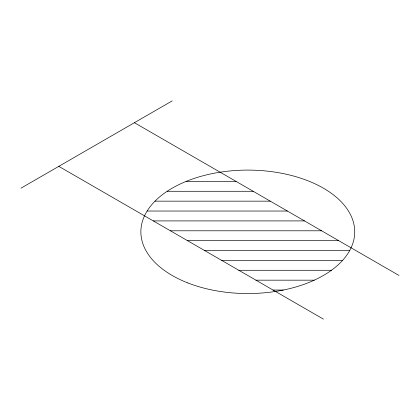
<?xml version="1.0" encoding="UTF-8"?>
<svg xmlns="http://www.w3.org/2000/svg" width="420" height="420" viewBox="0 0 420 420"><rect width="100%" height="100%" fill="white"/><g stroke="black" fill="none" stroke-linecap="round" stroke-linejoin="round"><path stroke-width="0.63" d="M21 188.176L172.2 100.884M186.118 181.409L236.077 181.409M167.176 191.284L253.181 191.284M155.012 201.159L270.286 201.159M147.131 211.034L287.395 211.034M153.3 220.91L304.5 220.91M170.405 230.79L321.605 230.79M187.514 240.665L338.714 240.665M204.619 250.541L349.681 250.541M221.723 260.416L342.552 260.416M238.833 270.291L331.411 270.291M255.938 280.171L314.276 280.171M273.042 290.047L283.311 290.047M134.4 122.703L399 275.473M58.8 166.352L323.4 319.116M187.871 282.944A106.916 61.724 0 0 0 354.443 236.229A106.916 61.724 0 0 0 201.085 176.3A106.916 61.724 0 0 0 187.871 282.944"/></g></svg>
